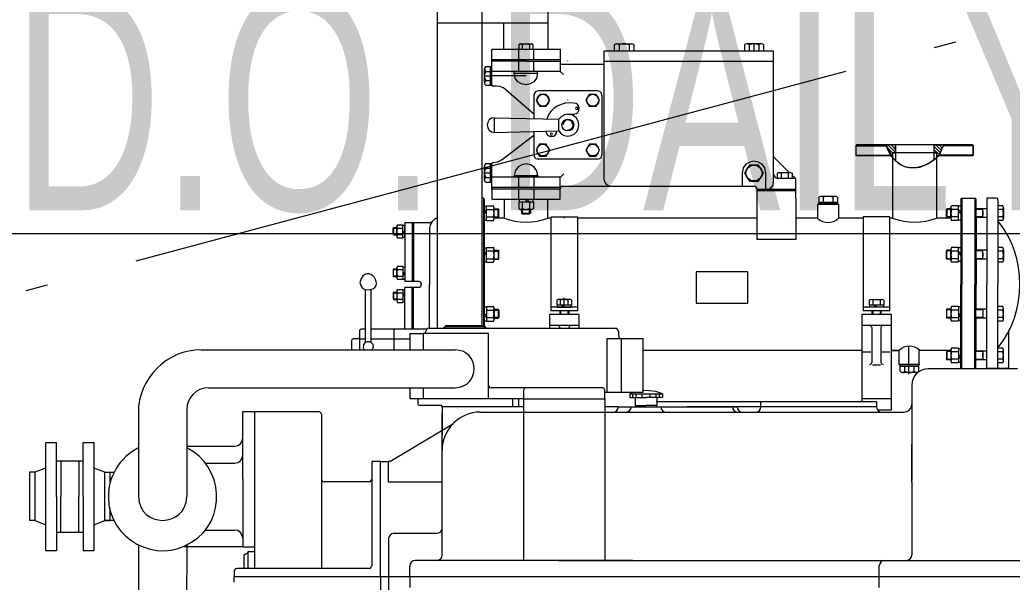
# Model space of a CAD drawing. Extents: x -550205 to -490805, y -239464 to -155364.
# Drawn here: x -529595 to -528244, y -177218 to -176451 of the extents above; entities that cross this region are included whole.
import ezdxf

# ---------------------------------------------------------------- set-up
doc = ezdxf.new("R2010")
doc.units = 0
doc.header["$LTSCALE"] = 500
doc.header["$MEASUREMENT"] = 0
doc.linetypes.add('点划线 ____ _ ____ _ ____ _ ____ _ ____ _ ____', pattern=[2.56, 2, -0.25, 0.06, -0.25])
doc.layers.get('0').update_dxf_attribs({"linetype": 'CONTINUOUS', "lineweight": 20})
doc.layers.add('_____1', color=160, linetype='CONTINUOUS')
doc.layers.add('点划线', color=5, linetype='点划线 ____ _ ____ _ ____ _ ____ _ ____ _ ____', lineweight=20)
doc.styles.add('中英混排2', font='romany.shx', dxfattribs={"width": 0.7, "height": 300, "bigfont": 'hztxt.shx'})

# ---------------------------------------------------------------- blocks, each defined once
blk = doc.blocks.new('dfghgf')
at = {"layer": '_____1', "color": 7, "lineweight": 0}
for p, q in [((226.9, 680.4), (226.9, 1156.8)), ((287.1, 1156.8), (287.1, 684)), ((377.1, 1156.8), (377.1, 1060.3)), ((226.9, 1096.7), (377.1, 1096.7)), ((317, 1060.3), (317, 1096.7)), ((339.6, 1068), (354.5, 1068)), ((470.4, 1068), (490.6, 1068)), ((470.4, 1068), (490.6, 1068)), ((667.4, 1068), (647.7, 1068)), ((667.4, 1068), (647.7, 1068)), ((657.3, 1068), (657.3, 1057.9)), ((394.1, 1060.3), (300.8, 1060.3)), ((300.8, 1044.2), (300.8, 1060.3)), ((336.8, 1060.3), (336.8, 1046.2)), ((337.2, 1066.8), (337.2, 1060.3)), ((342, 1066.8), (342, 1060.3)), ((352.1, 1066.8), (352.1, 1060.3)), ((357.3, 1060.3), (357.3, 1046.2)), ((394.1, 1030.4), (394.1, 1060.3)), ((453.8, 882.3), (453.8, 1058.3)), ((453.8, 1058.3), (684, 1058.3)), ((467.2, 1066.4), (467.2, 1057.9)), ((467.2, 1066.4), (467.2, 1057.9)), ((474, 1066.4), (474, 1057.9)), ((474, 1066.4), (474, 1057.9)), ((487.4, 1066.4), (487.4, 1057.9)), ((487.4, 1066.4), (487.4, 1057.9)), ((493.8, 1066.4), (493.8, 1057.9)), ((493.8, 1066.4), (493.8, 1057.9)), ((644.4, 1066.4), (644.4, 1057.9)), ((644.4, 1066.4), (644.4, 1057.9)), ((650.9, 1066.4), (650.9, 1057.9)), ((650.9, 1066.4), (650.9, 1057.9)), ((664.2, 1066.4), (664.2, 1057.9)), ((664.2, 1066.4), (664.2, 1057.9)), ((670.7, 1066.4), (670.7, 1057.9)), ((670.7, 1066.4), (670.7, 1057.9)), ((684, 878.2), (684, 1058.3)), ((394.1, 1046.2), (300.8, 1046.2)), ((347.2, 1044.2), (300.8, 1044.2)), ((300.8, 1012.3), (300.8, 1044.2)), ((336.8, 1044.2), (336.8, 1030.4)), ((347.2, 1044.2), (394.1, 1044.2)), ((357.3, 1044.2), (357.3, 1030.4)), ((404.2, 1044.2), (404.2, 1044.6)), ((453.8, 1044.2), (684, 1044.2)), ((290.7, 1014.7), (290.7, 1033.7)), ((292.3, 1036.9), (300.8, 1036.9)), ((292.3, 1030.4), (298.8, 1030.4)), ((298.8, 1011.5), (298.8, 1036.9)), ((394.1, 1030.4), (300.8, 1030.4)), ((331.1, 1028), (331.1, 1030.4)), ((363, 1028), (363, 1030.4)), ((394.1, 1040.1), (453.8, 1040.1)), ((394.1, 1030), (398.1, 1026)), ((290.7, 1024.4), (300.8, 1024.4)), ((292.3, 1017.9), (298.8, 1017.9)), ((347.2, 1024.4), (300.8, 1024.4)), ((292.3, 1011.5), (300.8, 1011.5)), ((320.2, 1005.4), (357.7, 972.7)), ((444.6, 1003.8), (363.8, 1003.8)), ((357.7, 997.7), (357.7, 965.8)), ((404.2, 991.3), (404.2, 991.7)), ((450.6, 997.7), (450.6, 916.6)), ((304.4, 967), (391.7, 965.4)), ((304.4, 947.3), (304.4, 967)), ((404.2, 972.3), (412.3, 972.3)), ((357.7, 957.4), (357.7, 957.8)), ((357.7, 948.5), (357.7, 916.6)), ((314.5, 910.5), (357.7, 943.6)), ((797.1, 930.3), (796.2, 929.1)), ((796.2, 929.1), (796.2, 916.2)), ((796.2, 929.1), (837.8, 929.1)), ((955.3, 930.3), (797.1, 930.3)), ((846.3, 919.4), (839, 926.7)), ((850.4, 919.8), (839.9, 930.3)), ((850.4, 924.2), (844.3, 930.3)), ((846.3, 919.4), (846.3, 830.2)), ((906.1, 919.4), (846.3, 919.4)), ((850.8, 928.3), (848.7, 930.3)), ((850.4, 930.3), (850.4, 908.5)), ((902.4, 930.3), (902.4, 909.7)), ((902.4, 930.3), (915.8, 930.3)), ((910.9, 919.8), (902.4, 928.7)), ((909.7, 917), (902.4, 924.2)), ((902.8, 919.4), (902.4, 919.8)), ((912.5, 923), (905.3, 930.3)), ((906.1, 919.4), (906.1, 830.2)), ((913.7, 925.9), (909.7, 930.3)), ((915.4, 929.1), (914.1, 930.3)), ((956.1, 929.1), (915.4, 929.1)), ((915.8, 930.3), (938.8, 930.3)), ((955.3, 930.3), (956.1, 929.1)), ((444.6, 910.9), (363.8, 910.9)), ((705.4, 892.7), (684, 914.1)), ((796.2, 916.2), (843.9, 916.2)), ((796.2, 916.2), (797.1, 915.4)), ((846.3, 915.4), (797.1, 915.4)), ((845.9, 915.4), (843.1, 918.2)), ((906.9, 915.4), (906.1, 915.8)), ((955.3, 915.4), (906.1, 915.4)), ((956.1, 916.2), (909.3, 916.2)), ((956.1, 916.2), (955.3, 915.4)), ((290.7, 882.7), (290.7, 901.6)), ((290.7, 892.3), (300.8, 892.3)), ((292.3, 904.9), (300.8, 904.9)), ((292.3, 898.4), (298.8, 898.4)), ((298.8, 879.4), (298.8, 904.9)), ((299.2, 891.9), (300.8, 891.9)), ((300.8, 870.1), (300.8, 904.1)), ((641.6, 891.9), (641.6, 874.2)), ((707, 892.7), (704.2, 891.5)), ((292.3, 885.9), (298.8, 885.9)), ((292.3, 879.4), (300.8, 879.4)), ((394.1, 886.3), (300.8, 886.3)), ((363.4, 888.3), (331.1, 888.3)), ((331.1, 886.3), (331.1, 888.3)), ((336.8, 886.3), (336.8, 872.2)), ((357.7, 886.3), (357.7, 872.2)), ((363.4, 888.3), (363.4, 886.3)), ((394.1, 886.3), (398.5, 890.7)), ((689.2, 891.5), (689.2, 885.5)), ((689.2, 885.1), (712.3, 885.1)), ((694.5, 891.5), (694.5, 885.5)), ((704.2, 891.5), (704.2, 885.5)), ((709.4, 891.5), (709.4, 885.5)), ((713.9, 884.7), (709.4, 889.1)), ((714.3, 856.8), (714.3, 883.1)), ((394.1, 872.2), (300.8, 872.2)), ((393.7, 870.1), (300.8, 870.1)), ((300.8, 870.1), (300.8, 856.4)), ((336.8, 870.1), (336.8, 856.4)), ((357.7, 870.1), (357.7, 856.4)), ((394.1, 870.1), (394.1, 871.4)), ((396.9, 874.2), (658.2, 874.2)), ((661.4, 871.4), (661.4, 801.1)), ((661.4, 870.1), (714.3, 870.1)), ((661.4, 868.1), (714.3, 868.1)), ((289.1, 857.6), (289.1, 684)), ((290.3, 856.4), (290.3, 683.6)), ((317.4, 856.4), (317.4, 830.2)), ((337.2, 852.8), (357.3, 852.8)), ((337.2, 852.8), (337.2, 843.5)), ((338, 856), (338, 852.8)), ((342, 852.8), (342, 843.5)), ((346, 856), (349.3, 852.8)), ((348.9, 856), (352.1, 852.8)), ((352.1, 852.8), (352.1, 843.5)), ((356.5, 856), (356.5, 852.8)), ((357.3, 852.8), (357.3, 843.5)), ((714.3, 856.8), (714.3, 801.1)), ((745.8, 858.8), (745.8, 850.4)), ((745.8, 852.4), (771.2, 852.4)), ((749, 860.4), (768, 860.4)), ((751.8, 858.8), (751.8, 852.4)), ((764.8, 858.8), (764.8, 852.4)), ((771.2, 858.8), (771.2, 850.4)), ((939.2, 856.8), (939.2, 740.1)), ((940.4, 856.8), (940.4, 740.1)), ((959.4, 856.8), (958.2, 857.6)), ((958.2, 856.8), (958.2, 740.1)), ((959.4, 856.8), (959.4, 740.1)), ((974.7, 857.6), (974.7, 740.1)), ((989.7, 855.6), (989.7, 740.1)), ((290.3, 846.7), (293.5, 846.7)), ((290.3, 839), (293.5, 842.3)), ((290.3, 836.2), (293.5, 839.5)), ((293.5, 827.3), (293.5, 847.1)), ((293.5, 847.1), (302.8, 847.1)), ((293.5, 842.3), (302.8, 842.3)), ((304, 829.8), (304, 844.7)), ((304, 843.1), (309.3, 843.1)), ((304, 842.3), (310.1, 842.3)), ((309.3, 843.1), (310.1, 842.3)), ((310.1, 832.2), (310.1, 842.3)), ((310.1, 832.2), (310.1, 842.3)), ((339.6, 842.3), (354.5, 842.3)), ((341.2, 842.3), (341.2, 837)), ((342, 842.3), (342, 836.2)), ((353.3, 842.3), (353.3, 837)), ((356.5, 842.7), (357.3, 843.5)), ((744.2, 849.1), (744.2, 830.2)), ((772.4, 849.1), (772.4, 830.2)), ((920.2, 843.1), (919.4, 842.3)), ((919.4, 832.2), (919.4, 842.3)), ((925.5, 842.3), (919.4, 842.3)), ((925.5, 843.1), (920.2, 843.1)), ((925.5, 844.7), (926.3, 842.3)), ((936, 847.1), (926.3, 847.1)), ((936, 842.3), (926.3, 842.3)), ((936, 827.3), (936, 847.1)), ((939.2, 846.7), (936, 846.7)), ((939.2, 839), (936, 842.3)), ((939.2, 836.2), (936, 839.5)), ((974.7, 843.1), (959.4, 843.1)), ((969.1, 842.3), (959.4, 842.3)), ((969.1, 831.4), (969.1, 843.1)), ((969.1, 839.5), (969.1, 834.6)), ((996.1, 847.1), (989.7, 847.1)), ((996.1, 842.3), (989.7, 842.3)), ((997.3, 844.7), (997.3, 829.8)), ((215.6, 824.1), (182.1, 824.1)), ((182.1, 824.1), (182.1, 744.2)), ((192.2, 824.1), (192.2, 744.2)), ((194.2, 824.1), (194.2, 744.2)), ((290.3, 827.7), (293.5, 827.7)), ((293.5, 832.2), (302.8, 832.2)), ((293.5, 827.3), (302.8, 827.3)), ((304, 832.2), (310.1, 832.2)), ((304, 831.4), (309.3, 831.4)), ((304, 830.2), (304, 830.6)), ((317.4, 830.2), (304, 830.2)), ((315.8, 830.2), (315.3, 830.2)), ((342, 836.2), (352.1, 836.2)), ((353.3, 837), (352.1, 836.2)), ((381.2, 830.2), (377.1, 830.2)), ((399.3, 832.2), (399.3, 830.2)), ((417.1, 832.2), (417.1, 704.2)), ((661.4, 830.2), (417.1, 830.2)), ((699.3, 830.2), (699.3, 830.6)), ((744.2, 830.2), (714.3, 830.2)), ((805.5, 830.2), (772.4, 830.2)), ((806.3, 832.2), (806.3, 704.2)), ((846.3, 830.2), (842.3, 830.2)), ((925.5, 830.2), (906.1, 830.2)), ((925.5, 832.2), (919.4, 832.2)), ((925.5, 831.4), (920.2, 831.4)), ((936, 832.2), (926.3, 832.2)), ((936, 827.3), (926.3, 827.3)), ((939.2, 827.7), (936, 827.7)), ((969.1, 832.2), (959.4, 832.2)), ((974.7, 831.4), (959.4, 831.4)), ((959.8, 831.4), (959.8, 786.6)), ((996.1, 832.2), (989.7, 832.2)), ((996.1, 827.3), (989.7, 827.3)), ((166.4, 816.8), (171.2, 816.8)), ((167.2, 807.6), (167.2, 817.6)), ((171.2, 805.9), (171.2, 819.3)), ((172.4, 821.3), (179.7, 821.3)), ((172.4, 816.8), (179.7, 816.8)), ((179.7, 820.9), (182.1, 820.9)), ((179.7, 813.2), (182.1, 810.8)), ((179.7, 812), (182.1, 809.2)), ((182.1, 804.3), (182.1, 820.9)), ((166.4, 808.4), (171.2, 808.4)), ((167.2, 807.6), (171.2, 807.6)), ((172.4, 808), (179.7, 808)), ((179.7, 804.3), (182.1, 804.3)), ((714.3, 801.1), (661.4, 801.1)), ((290.3, 789.8), (293.5, 789.8)), ((290.3, 782.1), (293.5, 785.3)), ((293.5, 790.6), (302.8, 790.6)), ((293.5, 770.4), (293.5, 790.6)), ((304, 787.8), (302.8, 790.6)), ((303.6, 789.8), (302.8, 790.6)), ((303.2, 785.3), (310.1, 785.3)), ((304, 786.6), (309.3, 786.6)), ((309.3, 786.6), (310.1, 785.3)), ((310.1, 775.2), (310.1, 785.3)), ((310.1, 775.2), (310.1, 785.3)), ((920.2, 786.6), (919.4, 785.3)), ((925.5, 785.7), (919.4, 785.7)), ((919.4, 775.2), (919.4, 785.3)), ((925.5, 786.6), (920.2, 786.6)), ((925.5, 772.8), (925.5, 787.8)), ((936, 790.6), (926.3, 790.6)), ((936, 770.4), (936, 790.6)), ((939.2, 789.8), (936, 789.8)), ((939.2, 782.1), (936, 785.3)), ((974.7, 786.6), (959.4, 786.6)), ((969.1, 785.7), (959.4, 785.7)), ((969.1, 774.4), (969.1, 786.6)), ((996.1, 790.6), (989.7, 790.6)), ((996.1, 785.3), (989.7, 785.3)), ((997.3, 787.8), (997.3, 772.8)), ((290.3, 779.3), (293.5, 782.5)), ((290.3, 770.8), (293.5, 770.8)), ((293.5, 775.2), (302.8, 775.2)), ((293.5, 770.4), (302.8, 770.4)), ((304, 775.2), (310.1, 775.2)), ((304, 774.4), (309.3, 774.4)), ((925.5, 775.2), (919.4, 775.2)), ((925.5, 774.4), (920.2, 774.4)), ((936, 775.2), (926.3, 775.2)), ((936, 770.4), (926.3, 770.4)), ((939.2, 779.3), (936, 782.5)), ((939.2, 771.2), (936, 771.2)), ((969.1, 775.2), (959.4, 775.2)), ((974.7, 774.4), (959.4, 774.4)), ((959.8, 774.4), (959.8, 740.1)), ((959.8, 774.4), (959.8, 740.1)), ((969.1, 782.5), (969.1, 777.7)), ((996.1, 775.2), (989.7, 775.2)), ((996.1, 770.4), (989.7, 770.4)), ((166.4, 760.3), (171.2, 760.3)), ((166.8, 751), (166.8, 761.1)), ((171.2, 749.4), (171.2, 762.7)), ((172.4, 760.3), (179.7, 760.3)), ((179.7, 764.3), (182.1, 764.3)), ((179.7, 756.7), (182.1, 753.8)), ((579, 757.1), (579, 714.7)), ((166.4, 751.8), (171.2, 751.8)), ((166.8, 751), (171.2, 751)), ((172.4, 751.4), (179.7, 751.4)), ((179.7, 755.1), (182.1, 752.6)), ((179.7, 747.4), (182.1, 747.4)), ((201.9, 744.2), (182.1, 744.2)), ((136.1, 732.8), (136.1, 661.4)), ((166.8, 729.6), (171.2, 729.6)), ((166.8, 729.6), (166.8, 719.5)), ((171.2, 731.2), (171.2, 717.9)), ((179.7, 732.8), (182.1, 732.8)), ((182.1, 679.2), (182.1, 736.1)), ((201.9, 736.1), (182.1, 736.1)), ((192.2, 679.2), (192.2, 736.1)), ((194.2, 679.2), (194.2, 736.1)), ((204.3, 741.7), (204.3, 740.1)), ((204.3, 738.9), (204.3, 740.1)), ((216, 680.4), (216, 740.1)), ((939.2, 625), (939.2, 740.1)), ((940.4, 625), (940.4, 740.1)), ((958.2, 625), (958.2, 740.1)), ((959.4, 625), (959.4, 740.1)), ((959.8, 706.2), (959.8, 740.1)), ((959.8, 706.2), (959.8, 740.1)), ((974.7, 625.9), (974.7, 740.1)), ((989.7, 625.9), (989.7, 740.1)), ((166.4, 728.8), (171.2, 728.8)), ((166.4, 720.3), (171.2, 720.3)), ((172.4, 728.8), (179.7, 728.8)), ((172.4, 719.9), (179.7, 719.9)), ((179.7, 725.2), (182.1, 727.6)), ((179.7, 724), (182.1, 726.4)), ((179.7, 716.3), (182.1, 716.3)), ((389.2, 718.7), (389.2, 712.3)), ((391.7, 719.9), (406.6, 719.9)), ((399.3, 708.6), (399.3, 721.9)), ((404.2, 718.7), (404.2, 712.3)), ((814.4, 718.7), (814.4, 712.3)), ((816.8, 719.5), (831.8, 719.5)), ((819.3, 718.7), (819.3, 712.3)), ((829.4, 718.7), (829.4, 712.3)), ((834.2, 718.7), (834.2, 712.3)), ((290.3, 709.4), (293.5, 709.4)), ((293.5, 709.8), (293.5, 690.1)), ((293.5, 709.8), (302.8, 709.8)), ((293.5, 705), (302.8, 705)), ((304, 707.4), (304, 692.5)), ((304, 706.2), (309.3, 706.2)), ((304, 705), (310.1, 705)), ((310.1, 705), (310.1, 694.9)), ((310.1, 705), (310.1, 694.9)), ((417.1, 709), (381.2, 709)), ((417.1, 704.2), (381.2, 704.2)), ((389.2, 712.3), (409.4, 712.3)), ((389.6, 712.3), (389.6, 709)), ((393.3, 704.2), (393.3, 698.9)), ((394.1, 704.2), (394.1, 698.9)), ((398.1, 709), (394.9, 712.3)), ((400.5, 709), (397.3, 712.3)), ((404.2, 704.2), (404.2, 698.9)), ((405.4, 704.2), (405.4, 698.9)), ((579, 714.7), (649.3, 714.7)), ((842.3, 709), (806.3, 709)), ((842.3, 704.2), (806.3, 704.2)), ((814.4, 712.3), (834.2, 712.3)), ((814.8, 712.3), (814.8, 709)), ((818.1, 704.2), (818.1, 698.9)), ((819.3, 704.2), (819.3, 698.9)), ((823.3, 709), (820.1, 712.3)), ((825.3, 709), (822.1, 712.3)), ((829.4, 704.2), (829.4, 698.9)), ((830.2, 704.2), (830.2, 698.9)), ((919.4, 705.4), (919.4, 694.9)), ((925.5, 705.4), (919.4, 705.4)), ((925.5, 706.2), (920.2, 706.2)), ((936, 710.2), (926.3, 710.2)), ((936, 705), (926.3, 705)), ((936, 710.2), (936, 690.1)), ((939.2, 709.4), (936, 709.4)), ((974.7, 706.2), (959.4, 706.2)), ((969.1, 705.4), (959.4, 705.4)), ((969.1, 706.2), (969.1, 694.1)), ((996.1, 710.2), (989.7, 710.2)), ((996.1, 705), (989.7, 705)), ((997.3, 692.5), (997.3, 707.4)), ((290.3, 701), (293.5, 697.7)), ((290.3, 698.1), (293.5, 694.9)), ((290.3, 690.5), (293.5, 690.5)), ((293.5, 690.1), (302.8, 690.1)), ((304, 694.1), (309.3, 694.1)), ((379.1, 698.9), (379.1, 680.4)), ((419.1, 698.9), (379.1, 698.9)), ((419.1, 698.9), (419.1, 680.4)), ((844.3, 698.9), (804.3, 698.9)), ((804.3, 698.9), (804.3, 580.6)), ((844.3, 698.9), (844.3, 568.9)), ((919, 694.9), (920.2, 694.1)), ((925.5, 694.9), (919.4, 694.9)), ((925.5, 694.1), (920.2, 694.1)), ((925.5, 692.5), (926.3, 690.1)), ((936, 690.1), (926.3, 690.1)), ((939.2, 701), (936, 697.7)), ((939.2, 698.1), (936, 694.9)), ((939.2, 690.9), (936, 690.9)), ((969.1, 694.9), (959.4, 694.9)), ((974.7, 694.1), (959.4, 694.1)), ((959.8, 649.3), (959.8, 694.1)), ((996.1, 694.9), (989.7, 694.9)), ((996.1, 690.1), (989.7, 690.1)), ((120.7, 676.7), (120.7, 665.8)), ((128.8, 679.2), (122.7, 679.2)), ((211.6, 679.2), (136.1, 679.2)), ((167.2, 679.2), (167.2, 650.9)), ((211.2, 676.7), (211.2, 677.1)), ((214.8, 680.4), (468.8, 680.4)), ((234.6, 680.4), (237.8, 683.6)), ((239, 682.8), (237.4, 682)), ((239, 684), (237.8, 683.6)), ((239, 684), (289.1, 684)), ((290.7, 683.6), (289.1, 684)), ((293.5, 680.4), (290.7, 683.6)), ((419.1, 684), (379.1, 684)), ((393.3, 681.2), (393.3, 680.4)), ((405.4, 681.2), (405.4, 680.4)), ((473.2, 675.9), (473.2, 670.3)), ((844.3, 684), (804.3, 684)), ((818.1, 681.2), (818.1, 633.9)), ((830.2, 681.2), (830.2, 633.9)), ((1004.6, 627.9), (1004.6, 677.1)), ((109.4, 663.4), (109.4, 650.9)), ((120.7, 665.8), (128.8, 665.8)), ((120.7, 665.8), (120.7, 650.9)), ((136.1, 665.8), (189, 665.8)), ((189, 673.1), (207.1, 673.1)), ((189, 673.1), (189, 650.9)), ((207.1, 673.1), (207.1, 650.9)), ((-94.9, 650.9), (250.7, 650.9)), ((803.5, 650.1), (506.3, 650.1)), ((844.3, 650.1), (855.2, 650.1)), ((855.2, 650.1), (844.3, 650.1)), ((868.5, 617.8), (868.5, 656.1)), ((882.3, 631.1), (882.3, 650.1)), ((925.5, 650.1), (883.1, 650.1)), ((925.5, 650.1), (907.3, 650.1)), ((919.4, 648.5), (919.4, 638)), ((925.5, 648.5), (919.4, 648.5)), ((925.5, 649.3), (920.2, 649.3)), ((925.5, 650.9), (925.5, 635.5)), ((936, 653.3), (926.3, 653.3)), ((936, 653.3), (936, 633.1)), ((939.2, 652.5), (936, 652.5)), ((974.7, 649.3), (959.4, 649.3)), ((969.1, 648.5), (959.4, 648.5)), ((969.1, 649.3), (969.1, 637.2)), ((996.1, 653.3), (989.7, 653.3)), ((997.3, 635.5), (997.3, 650.9)), ((805.9, 648.1), (816.8, 648.1)), ((832.2, 648.1), (842.3, 648.1)), ((925.5, 638), (919.4, 638)), ((919.4, 638), (920.2, 637.2)), ((925.5, 637.2), (920.2, 637.2)), ((936, 648.1), (926.3, 648.1)), ((936, 638.4), (926.3, 638.4)), ((939.2, 644.4), (936, 641.2)), ((939.2, 641.6), (936, 638.4)), ((969.1, 638), (959.4, 638)), ((974.7, 637.2), (959.4, 637.2)), ((969.1, 641.2), (969.1, 646)), ((996.1, 648.1), (989.7, 648.1)), ((996.1, 638.4), (989.7, 638.4)), ((818.9, 630.7), (829.8, 630.7)), ((856.4, 621.8), (856.4, 630.3)), ((881.8, 628.3), (856.4, 628.3)), ((862.9, 621.8), (862.9, 628.3)), ((875.8, 621.8), (875.8, 628.3)), ((882.3, 631.1), (881.4, 630.3)), ((881.8, 621.8), (881.8, 630.3)), ((1016.3, 625), (894.8, 625)), ((936, 633.1), (926.3, 633.1)), ((939.2, 633.9), (936, 633.9)), ((974.7, 625.9), (1002.6, 625.9)), ((977.1, 625), (977.1, 625.9)), ((996.1, 633.1), (989.7, 633.1)), ((1002.6, 625), (1002.6, 625.9)), ((878.6, 620.2), (859.6, 620.2)), ((189, 599.2), (189, 584.3)), ((207.1, 599.2), (207.1, 584.3)), ((451.8, 599.2), (299.6, 599.2)), ((344, 584.3), (344, 596.4)), ((454.7, 584.3), (454.7, 596.4)), ((872.6, 602.8), (872.6, 472.8)), ((207.1, 584.3), (189, 584.3)), ((199.9, 584.3), (199.9, 577)), ((344, 584.3), (207.1, 584.3)), ((329.1, 573.4), (329.1, 584.3)), ((337.2, 573.4), (337.2, 584.3)), ((492.2, 592.7), (488.6, 591.1)), ((488.6, 591.1), (533, 591.1)), ((492.6, 585.9), (492.6, 591.1)), ((497, 585.9), (497, 591.1)), ((505.5, 585.9), (505.5, 591.1)), ((516, 585.9), (516, 591.1)), ((524.5, 585.9), (524.5, 591.1)), ((528.9, 585.9), (528.9, 591.1)), ((844.3, 584.3), (804.3, 584.3)), ((-114.7, 569.7), (-114.7, 451)), ((201.9, 575.4), (231.4, 575.4)), ((233, 573.4), (233, 573.8)), ((344, 573.4), (233, 573.4)), ((233, 573.4), (233, 534.6)), ((473.2, 573.4), (454.7, 573.4)), ((473.2, 573.4), (628.3, 573.4)), ((490.6, 573.4), (490.6, 573.8)), ((496.6, 573.4), (496.6, 575)), ((524.9, 573.4), (524.9, 575)), ((531, 573.4), (531, 573.8)), ((824.5, 573.4), (566.1, 573.4)), ((667, 573.4), (667, 580.6)), ((667, 573.4), (667, 573.8)), ((745, 580.6), (778.5, 580.6)), ((844.3, 568.9), (825.7, 568.9)), ((-180.5, 565.3), (-180.5, 451)), ((-22.2, 566.9), (65, 566.9)), ((-22.2, 352.9), (-22.2, 566.9)), ((68.6, 563.3), (68.6, 352.9)), ((233, 371.5), (233, 563.7)), ((284.7, 566.1), (861.3, 566.1)), ((161.9, 498.7), (248.3, 550.7)), ((-291.9, 451), (-291.9, 524.9)), ((-255.6, 451), (-255.6, 524.9)), ((872.6, 470.4), (872.6, 522.1)), ((-291.9, 499.9), (-255.6, 499.9)), ((-285.9, 499.9), (-285.9, 451)), ((-261.6, 499.9), (-261.6, 451)), ((157.9, 498.7), (161.9, 499.9)), ((149, 498.7), (137.3, 498.7)), ((137.3, 496.6), (137.3, 356.5)), ((149, 498.7), (157.9, 498.7)), ((149, 342), (149, 498.7)), ((-226.1, 484.1), (-218.8, 484.1)), ((-226.1, 484.1), (-213.6, 484.1)), ((-218.8, 470.4), (-218.8, 484.1)), ((133.7, 471.2), (72.3, 471.2)), ((872.6, 470.4), (872.6, 371.5)), ((-291.9, 451), (-291.9, 377.1)), ((-285.9, 402.2), (-285.9, 451)), ((-261.6, 402.2), (-261.6, 451)), ((-255.6, 451), (-255.6, 377.1)), ((-218.8, 418.3), (-218.8, 435.7)), ((-321.4, 418.3), (-328.7, 418.3)), ((-321.4, 418.3), (-328.7, 418.3)), ((-89.6, 405.4), (-49.3, 405.4)), ((-255.6, 402.2), (-291.9, 402.2)), ((159.9, 393.7), (159.9, 290.3)), ((167.6, 400.9), (225.7, 400.9)), ((-180.5, 384.8), (-180.1, 175.6)), ((-38.4, 382.4), (-120.3, 382.4)), ((-114.7, 384.8), (-115.9, 175.6)), ((-36.7, 371.5), (-31.1, 374.7)), ((-36.7, 352.9), (-36.7, 371.5)), ((133.7, 352.9), (-46.4, 352.9)), ((189, 342), (189, 356.5)), ((492.2, 363.8), (196.2, 363.8)), ((390.9, 363.8), (730, 363.8)), ((676.7, 363.8), (692.9, 363.8)), ((730, 363.8), (1075.7, 363.8)), ((828.1, 327.1), (828.1, 356.5)), ((-50.1, 349.3), (-50.1, 342)), ((-50.1, 342), (532.2, 342)), ((-50.1, 334.3), (-50.1, 342)), ((189, 342), (189, 327.1)), ((431.2, 342), (1105.1, 342))]:
    blk.add_line(p, q, dxfattribs=at)
for points in [[(352.1, 1066.8), (346.8, 1068), (342, 1066.8), (339.6, 1068), (337.2, 1066.8)], [(356.9, 1060.3), (356.9, 1066.8), (354.5, 1068), (352.1, 1066.8)], [(493.8, 1066.4), (492.6, 1067.6), (490.6, 1068), (488.6, 1067.6), (487.4, 1066.4), (482.9, 1068), (478.1, 1068), (474, 1066.4), (472.4, 1067.6), (470.4, 1068), (468.8, 1067.6), (467.2, 1066.4)], [(474, 1066.4), (472.4, 1067.6), (470.4, 1068), (468.8, 1067.6), (467.2, 1066.4)], [(487.4, 1066.4), (482.9, 1068), (478.1, 1068), (474, 1066.4)], [(493.8, 1066.4), (492.6, 1067.6), (490.6, 1068), (488.6, 1067.6), (487.4, 1066.4)], [(650.9, 1066.4), (649.3, 1067.6), (647.7, 1068), (645.6, 1067.6), (644.4, 1066.4)], [(670.7, 1066.4), (669.5, 1067.6), (667.4, 1068), (665.4, 1067.6), (664.2, 1066.4), (659.8, 1068), (655.3, 1068), (650.9, 1066.4), (649.3, 1067.6), (647.7, 1068), (645.6, 1067.6), (644.4, 1066.4)], [(664.2, 1066.4), (659.8, 1068), (655.3, 1068), (650.9, 1066.4)], [(670.7, 1066.4), (669.5, 1067.6), (667.4, 1068), (665.4, 1067.6), (664.2, 1066.4)], [(292.3, 1036.9), (290.7, 1034.9), (290.7, 1032.5), (292.3, 1030.4), (290.7, 1026.4), (290.7, 1022), (292.3, 1017.9), (290.7, 1015.9), (290.7, 1013.5), (292.3, 1011.5)], [(300.8, 1012.3), (301.2, 1010.7), (302.8, 1010.2)], [(320.2, 1005.4), (316.2, 1007.8), (311.7, 1009.8), (306.9, 1010.2), (302.8, 1010.2)], [(363.8, 1003.8), (360.6, 1003), (358.6, 1000.6), (357.7, 997.7)], [(450.6, 997.7), (449.8, 1000.6), (447.8, 1003), (444.6, 1003.8)], [(304.4, 967), (300.4, 966.6), (297.2, 964.2), (295.2, 961), (294.4, 957.4), (295.2, 953.3), (297.2, 950.1), (300.4, 948.1), (304.4, 947.3)], [(304.4, 947.3), (391.7, 949.3), (391.7, 965.4)], [(844.7, 915.4), (846.3, 915.4), (846.3, 919.4), (850.4, 919.4), (850.4, 930.3), (813.6, 930.3)], [(837.4, 930.3), (844.7, 915.4), (846.3, 912.9), (850.4, 908.5)], [(902.4, 930.3), (902.4, 919.4), (906.1, 919.4), (906.1, 915.4), (908.9, 915.4)], [(915.8, 930.3), (914.6, 927.9), (912.9, 924.2), (908.9, 915.4)], [(956.1, 929.1), (956.1, 916.2), (956.1, 929.1), (956.1, 916.2)], [(302.8, 906.1), (301.2, 905.7), (300.8, 904.1)], [(302.8, 906.1), (308.9, 907.3), (314.5, 910.5)], [(357.7, 916.6), (358.6, 913.7), (360.6, 911.7), (363.8, 910.9)], [(444.6, 910.9), (447.8, 911.7), (449.8, 913.7), (450.6, 916.6)], [(876.2, 898.8), (868.9, 899.2), (862.1, 900.8), (855.6, 904.1), (850.4, 908.5)], [(902.4, 909.7), (895.6, 904.9), (888.7, 901.6), (882.7, 899.6), (876.2, 898.8)], [(902.4, 909.7), (906.1, 912.9), (908.9, 915.4)], [(292.3, 904.9), (290.7, 902.8), (290.7, 900.4), (292.3, 898.4)], [(292.3, 898.4), (290.7, 894.4), (290.7, 889.9), (292.3, 885.9)], [(694.5, 891.5), (691.7, 892.7), (689.2, 891.5)], [(691.7, 892.7), (707, 892.7), (709.4, 891.5)], [(704.2, 891.5), (699.3, 892.7), (694.5, 891.5)], [(292.3, 885.9), (290.7, 883.9), (290.7, 881.4), (292.3, 879.4)], [(300.8, 856.4), (393.7, 856.4), (393.7, 886.3)], [(453.8, 882.3), (454.7, 879), (456.3, 876.6), (459.1, 875), (461.9, 874.2)], [(675.9, 870.1), (679.2, 870.9), (681.6, 872.6), (683.6, 875.4), (684, 878.2)], [(684, 890.3), (684.8, 887.9), (686.4, 885.9), (689.2, 885.1)], [(714.3, 883.1), (713.5, 884.7), (712.3, 885.1)], [(396.9, 874.2), (394.9, 873.4), (394.1, 871.4)], [(661.4, 871.4), (660.2, 873.4), (658.2, 874.2)], [(290.3, 856.8), (289.1, 857.6), (287.1, 857.6)], [(751.8, 858.8), (749.8, 860), (747.8, 860), (745.8, 858.8)], [(764.8, 858.8), (760.7, 860), (756.3, 860), (751.8, 858.8)], [(771.2, 858.8), (769.2, 860), (766.8, 860), (764.8, 858.8)], [(939.2, 856.8), (940.4, 857.6), (958.2, 857.6)], [(989.7, 855.6), (989.3, 857.2), (987.6, 857.6), (974.7, 857.6)], [(302.8, 842.3), (304, 844.7), (302.8, 847.1)], [(302.8, 832.2), (304, 837.4), (302.8, 842.3)], [(310.1, 832.2), (309.3, 831.4), (309.3, 843.1)], [(337.2, 843.5), (339.6, 842.3), (342, 843.5)], [(342, 843.5), (347.2, 842.3), (352.1, 843.5)], [(342, 836.2), (352.1, 836.2), (352.1, 843.1)], [(352.1, 843.5), (354.5, 842.3), (357.3, 843.5)], [(772.4, 849.1), (744.2, 849.1), (745.4, 850.4)], [(772.4, 849.1), (771.2, 850.4), (745.4, 850.4)], [(920.2, 843.1), (920.2, 831.4), (919.4, 832.2)], [(925.5, 829.8), (925.5, 844.7), (926.3, 847.1)], [(926.3, 842.3), (925.5, 837.4), (926.3, 832.2)], [(996.1, 827.3), (997.3, 829.8), (996.1, 832.2), (997.3, 837.4), (996.1, 842.3), (997.3, 844.7), (996.1, 847.1)], [(215.6, 824.1), (218, 824.9), (219.7, 826.1)], [(226.9, 831.4), (222.5, 829), (219.3, 825.7), (216.8, 821.3), (216, 816), (216, 740.1)], [(302.8, 827.3), (304, 829.8), (302.8, 832.2)], [(342, 836.2), (341.2, 837), (353.3, 837)], [(381.2, 704.2), (381.2, 832.2), (417.1, 832.2)], [(842.3, 704.2), (842.3, 832.2), (806.3, 832.2)], [(926.3, 832.2), (925.5, 829.8), (926.3, 827.3)], [(166.4, 816.8), (167.2, 817.6), (171.2, 817.6)], [(167.2, 807.6), (166.4, 808.4), (166.4, 816.8)], [(172.4, 821.3), (171.2, 820.1), (171.2, 818.5), (172.4, 816.8)], [(172.4, 816.8), (171.2, 814), (171.2, 810.8), (172.4, 808)], [(172.4, 803.5), (179.7, 803.5), (179.7, 821.3)], [(172.4, 808), (171.2, 806.7), (171.2, 805.1), (172.4, 803.5)], [(302.8, 770.4), (304, 772.8), (302.8, 775.2), (304, 780.5), (302.8, 785.3), (293.5, 785.3)], [(304, 772.8), (304, 787.8), (302.8, 785.3)], [(309.3, 786.6), (309.3, 774.4), (310.1, 775.2)], [(919.4, 775.2), (920.2, 774.4), (920.2, 786.6)], [(926.3, 790.6), (925.5, 787.8), (926.3, 785.3)], [(936, 785.3), (926.3, 785.3), (925.5, 780.5), (926.3, 775.2), (925.5, 772.8), (926.3, 770.4)], [(996.1, 785.3), (997.3, 787.8), (996.1, 790.6)], [(996.1, 775.2), (997.3, 780.5), (996.1, 785.3)], [(996.1, 770.4), (997.3, 772.8), (996.1, 775.2)], [(171.2, 761.1), (166.8, 761.1), (166.4, 760.3)], [(166.4, 760.3), (166.4, 751.8), (166.8, 751)], [(179.7, 764.7), (172.4, 764.7), (171.2, 763.5), (171.2, 761.9), (172.4, 760.3), (171.2, 757.5), (171.2, 754.3), (172.4, 751.4), (171.2, 750.2), (171.2, 748.6), (172.4, 747)], [(179.7, 764.7), (179.7, 747), (172.4, 747)], [(649.3, 714.7), (649.3, 757.1), (579, 757.1)], [(204.3, 741.7), (203.5, 743.3), (201.9, 744.2)], [(166.8, 729.6), (166.4, 728.8), (166.4, 720.3)], [(172.4, 733.3), (171.2, 732), (171.2, 730.4), (172.4, 728.8), (171.2, 726), (171.2, 722.8), (172.4, 719.9), (171.2, 718.7), (171.2, 717.1), (172.4, 715.5), (179.7, 715.5)], [(172.4, 733.3), (179.7, 733.3), (179.7, 715.5)], [(201.9, 736.1), (203.5, 736.9), (204.3, 738.9)], [(166.4, 720.3), (166.8, 719.5), (171.2, 719.5)], [(394.1, 712.3), (394.1, 718.7), (391.7, 719.9), (389.2, 718.7)], [(404.2, 718.7), (399.3, 719.9), (394.1, 718.7)], [(409.4, 712.3), (409.4, 718.7), (406.6, 719.9), (404.2, 718.7)], [(829.4, 718.7), (824.1, 719.5), (819.3, 718.7), (816.8, 719.5), (814.4, 718.7)], [(834.2, 718.7), (831.8, 719.5), (829.4, 718.7)], [(293.5, 694.9), (302.8, 694.9), (304, 700.1), (302.8, 705), (304, 707.4), (302.8, 709.8)], [(310.1, 705), (309.3, 706.2), (309.3, 694.1)], [(389.6, 709), (408.6, 709), (408.6, 712.3)], [(833.8, 712.3), (833.8, 709), (814.8, 709)], [(920.2, 694.1), (920.2, 706.2), (919.4, 705.4)], [(926.3, 710.2), (925.5, 707.4), (926.3, 705), (925.5, 700.1), (926.3, 694.9), (936, 694.9)], [(925.5, 707.4), (925.5, 692.5), (926.3, 694.9)], [(996.1, 705), (997.3, 707.4), (996.1, 710.2)], [(996.1, 694.9), (997.3, 700.1), (996.1, 705)], [(302.8, 690.1), (304, 692.5), (302.8, 694.9)], [(309.3, 694.1), (310.1, 694.9), (304, 694.9)], [(996.1, 690.1), (997.3, 692.5), (996.1, 694.9)], [(122.7, 679.2), (121.1, 678.3), (120.7, 676.7)], [(207.1, 673.1), (209.2, 673.5), (210.4, 674.7), (211.2, 676.7)], [(214.8, 680.4), (212.8, 680), (211.6, 678.7), (211.2, 676.7)], [(239, 682.8), (289.5, 682.8), (291.1, 682)], [(393.3, 681.2), (392.5, 683.2), (390, 684)], [(408.2, 684), (406.2, 683.2), (405.4, 681.2)], [(473.2, 675.9), (472.4, 678.3), (470.8, 680), (468.8, 680.4)], [(818.1, 681.2), (817.2, 683.2), (815.2, 684)], [(833.4, 684), (831, 683.2), (830.2, 681.2)], [(118.3, 665.8), (111.8, 665.8), (110.2, 665), (109.4, 663.4)], [(118.3, 665.8), (119.9, 666.2), (120.7, 667.8)], [(296, 584.3), (296, 673.1), (207.1, 673.1)], [(457.5, 592.7), (457.5, 666.2), (476.9, 666.2), (476.9, 592.7), (454.7, 592.7)], [(473.2, 670.3), (473.6, 668.3), (474.8, 667), (476.9, 666.2)], [(476.9, 666.2), (506.3, 666.2), (506.3, 592.7), (476.9, 592.7)], [(883.1, 631.1), (855.2, 631.1), (855.2, 650.1)], [(919.4, 648.5), (920.2, 649.3), (920.2, 637.2)], [(926.3, 653.3), (925.5, 650.9), (926.3, 648.1)], [(996.1, 633.1), (997.3, 635.5), (996.1, 638.4), (997.3, 643.2), (996.1, 648.1), (997.3, 650.9), (996.1, 653.3)], [(926.3, 648.1), (925.5, 643.2), (926.3, 638.4)], [(926.3, 638.4), (925.5, 635.5), (926.3, 633.1)], [(815.2, 631.1), (817.2, 631.9), (818.1, 633.9)], [(830.2, 633.9), (831, 631.9), (833.4, 631.1)], [(882.3, 630.3), (856.4, 630.3), (855.2, 631.1)], [(856.4, 621.8), (858.4, 620.2), (860.9, 620.2), (862.9, 621.8), (866.9, 620.2), (871.4, 620.2), (875.8, 621.8), (877.4, 620.2), (879.8, 620.2), (881.8, 621.8)], [(1002.6, 625.9), (1004.2, 626.3), (1004.6, 627.9)], [(296, 602.8), (296.4, 601.2), (297.6, 599.6), (299.6, 599.2)], [(346.8, 599.2), (344.8, 598.4), (344, 596.4)], [(454.7, 596.4), (453.8, 598.4), (451.8, 599.2)], [(533, 591.1), (524.1, 594), (515.2, 595.2), (506.3, 595.6)], [(344, 363.8), (344, 584.3), (454.7, 584.3), (454.7, 363.8)], [(488.6, 591.1), (488.6, 585.9), (510.8, 585.9)], [(495.8, 585.9), (495.8, 575), (510.8, 575)], [(533, 591.1), (533, 585.9), (510.8, 585.9)], [(525.3, 585.9), (525.3, 575), (510.8, 575)], [(199.9, 577), (200.3, 575.8), (201.9, 575.4)], [(233, 573.4), (232.6, 574.6), (231.4, 575.4)], [(465.6, 566.1), (468.4, 566.5), (470.8, 568.1), (472.4, 570.5), (473.2, 573.4)], [(482.9, 566.1), (485.7, 566.5), (488.2, 568.1), (489.8, 570.5), (490.6, 573.4)], [(524.5, 580.6), (824.5, 580.6), (824.5, 573.4)], [(531, 573.4), (531.4, 570.5), (533, 568.1), (535.4, 566.5), (538.2, 566.1)], [(628.3, 573.4), (634.7, 573.4), (635.1, 570.5), (636.8, 568.1), (639.2, 566.5), (642, 566.1)], [(628.3, 573.4), (628.7, 570.5), (630.3, 568.1), (632.7, 566.5), (635.5, 566.1)], [(659.8, 566.1), (662.6, 566.5), (665, 568.1), (666.6, 570.5), (667, 573.4)], [(824.5, 573.4), (824.9, 570.5), (826.5, 568.1), (829, 566.5), (831.8, 566.1)], [(861.3, 566.1), (865.7, 566.9), (869.3, 569.3), (871.8, 573), (872.6, 577)], [(-38.4, 474.8), (-38.4, 566.9), (-22.2, 566.9)], [(68.6, 563.3), (67.8, 565.3), (66.6, 566.5), (65, 566.9)], [(-114.7, 519.7), (-49.3, 519.7), (-45.2, 520.5), (-41.6, 522.9), (-39.2, 526.5), (-38.4, 531)], [(-306.5, 451), (-306.5, 524.9), (-291.9, 524.9)], [(-255.6, 524.9), (-241.1, 524.9), (-241.1, 451)], [(-89.6, 496.6), (-49.3, 496.6), (-45.2, 497.5), (-41.6, 499.9), (-39.2, 503.5), (-38.4, 507.9)], [(-306.5, 489.8), (-321.4, 484.1), (-321.4, 451)], [(-226.1, 451), (-226.1, 484.1), (-241.1, 489.8)], [(139.3, 498.7), (137.7, 497.9), (137.3, 496.6)], [(233, 470.4), (159.9, 470.4), (159.9, 498.7)], [(-321.4, 484.1), (-328.7, 484.1), (-328.7, 418.3)], [(-38.4, 474.8), (-38.4, 382.4), (-22.2, 382.4)], [(68.6, 474.8), (69, 472.8), (70.3, 471.6), (72.3, 471.2)], [(133.7, 471.2), (135.3, 471.6), (136.5, 472.8), (137.3, 474.8)], [(-321.4, 451), (-321.4, 418.3), (-306.5, 412.3)], [(-291.9, 377.1), (-306.5, 377.1), (-306.5, 451)], [(-241.1, 451), (-241.1, 377.1), (-255.6, 377.1)], [(-241.1, 412.3), (-226.1, 418.3), (-226.1, 451)], [(-213.6, 418.3), (-226.1, 418.3), (-218.8, 418.3)], [(-38.4, 394.5), (-39.2, 398.5), (-41.6, 402.2), (-45.2, 404.6), (-49.3, 405.4)], [(225.7, 400.9), (228.5, 401.4), (231, 403), (232.6, 405.4), (233, 408.2)], [(167.6, 400.9), (164.7, 400.1), (162.3, 398.5), (160.7, 396.5), (159.9, 393.7)], [(-31.1, 352.9), (-31.1, 376.3), (-22.2, 376.3)], [(225.7, 363.8), (228.5, 364.6), (231, 366.2), (232.6, 368.6), (233, 371.5)], [(865.3, 363.8), (868.1, 364.6), (870.1, 366.2), (871.8, 368.6), (872.6, 371.5)], [(-46.4, 352.9), (-48.5, 352.5), (-49.7, 350.9), (-50.1, 349.3)], [(133.7, 352.9), (135.3, 353.3), (136.5, 354.9), (137.3, 356.5)], [(196.2, 363.8), (193.4, 363.4), (191, 361.8), (189.4, 359.4), (189, 356.5)], [(835.4, 363.8), (832.6, 363.4), (830.2, 361.8), (829, 359.4), (828.1, 356.5)], [(149, 342), (149, 184.9), (152.6, 184.9)]]:
    blk.add_lwpolyline(points, dxfattribs=at)
for points in [[(365.8, 998.9), (361, 991.3), (365.8, 983.2), (374.7, 983.2), (379.6, 991.3), (374.7, 998.9)], [(433.3, 998.9), (428.8, 991.3), (433.3, 983.2), (442.5, 983.2), (447.4, 991.3), (442.5, 998.9)], [(417.9, 980), (417.5, 980.8), (416.3, 981.6), (415.1, 980.8), (414.7, 980), (415.1, 978.8), (416.3, 978.3), (417.5, 978.8)], [(383.2, 944.8), (382.8, 946), (381.6, 946.4), (380.4, 946), (380, 944.8), (380.4, 944), (381.6, 943.6), (382.8, 944)], [(365.4, 931.1), (361, 923), (365.4, 915), (374.7, 915), (379.6, 923), (374.7, 931.1)], [(433.7, 931.1), (428.8, 923), (433.7, 915), (442.9, 915), (447.4, 923), (442.9, 931.1)], [(651.3, 902.8), (644.8, 891.9), (651.3, 881), (663.8, 881), (670.3, 891.9), (663.8, 902.8)]]:
    blk.add_lwpolyline(points, close=True, dxfattribs=at)
for points, knots in [([(331.1, 1028), (331.2, 1007.1), (362.9, 1007.1), (363, 1028), (363, 1028), (331.1, 1028), (331.1, 1028)], [0, 0, 0, 0, 1, 1, 1, 2, 2, 2, 2]), ([(378.3, 991.3), (378.3, 1001.8), (362.3, 1001.8), (362.2, 991.3), (361.5, 980.4), (379, 980.4), (378.3, 991.3)], [0, 0, 0, 0, 1, 1, 1, 2, 2, 2, 2]), ([(446.2, 991.3), (446.1, 1001.8), (430.1, 1001.8), (430, 991.3), (429.3, 980.4), (446.8, 980.4), (446.2, 991.3)], [0, 0, 0, 0, 1, 1, 1, 2, 2, 2, 2]), ([(391.7, 949.3), (399.5, 936.7), (419.6, 942.2), (419.1, 957.4), (418.8, 972.2), (400.1, 977.5), (391.7, 965.4)], [0, 0, 0, 0, 1, 1, 1, 2, 2, 2, 2]), ([(412.3, 957.4), (411.2, 968), (397.2, 967.8), (396.1, 957.4), (397, 946.6), (411.4, 946.4), (412.3, 957.4)], [0, 0, 0, 0, 1, 1, 1, 2, 2, 2, 2]), ([(378.3, 923), (377.9, 933.7), (362, 934), (362.2, 923), (361.8, 912.4), (378.1, 912.7), (378.3, 923)], [0, 0, 0, 0, 1, 1, 1, 2, 2, 2, 2]), ([(446.2, 923), (446.3, 933.8), (429.9, 933.8), (430, 923), (430.1, 912.5), (446.1, 912.5), (446.2, 923)], [0, 0, 0, 0, 1, 1, 1, 2, 2, 2, 2]), ([(915.8, 930.3), (915.8, 930.3), (914.6, 927.9), (914.6, 927.9), (914.6, 927.9), (912.9, 924.2), (912.9, 924.2), (909.4, 910), (891.9, 901.6), (878.6, 899.2), (858.7, 895.9), (842.3, 912.1), (837.4, 930.3)], [0, 0, 0, 0, 1, 1, 1, 2, 2, 2, 3, 3, 3, 4, 4, 4, 4]), ([(673.5, 870.1), (673.5, 870.1), (673.5, 891.9), (673.5, 891.9), (673.4, 913.2), (641.7, 913.3), (641.6, 891.9)], [0, 0, 0, 0, 1, 1, 1, 2, 2, 2, 2]), ([(668.7, 891.9), (668.6, 906.3), (646.5, 906.3), (646.4, 891.9), (646.9, 877.5), (668.2, 877.5), (668.7, 891.9)], [0, 0, 0, 0, 1, 1, 1, 2, 2, 2, 2]), ([(317.4, 830.2), (336.5, 823.4), (358, 823.4), (377.1, 830.2), (377.1, 830.2), (377.1, 856.4), (377.1, 856.4)], [0, 0, 0, 0, 1, 1, 1, 2, 2, 2, 2]), ([(128.8, 661.4), (128.8, 661.4), (128.8, 732.8), (128.8, 732.8), (162.5, 731.8), (129.5, 774.9), (121.1, 742.9), (121.1, 742.9), (122.3, 738.5), (122.3, 738.5), (122.3, 738.5), (124.8, 734.9), (124.8, 734.9), (124.8, 734.9), (128.8, 732.8), (128.8, 732.8)], [0, 0, 0, 0, 1, 1, 1, 2, 2, 2, 3, 3, 3, 4, 4, 4, 5, 5, 5, 5]), ([(137.7, 650.9), (145.7, 662.5), (124.1, 667.8), (125.6, 653.7), (125.6, 653.7), (126.8, 650.9), (126.8, 650.9)], [0, 0, 0, 0, 1, 1, 1, 2, 2, 2, 2]), ([(-85.2, 599.2), (-85.2, 599.2), (250.7, 599.2), (250.7, 599.2), (285.1, 600.5), (285, 650.1), (250.7, 650.9)], [0, 0, 0, 0, 1, 1, 1, 2, 2, 2, 2]), ([(-180.5, 517.2), (-205.6, 504.8), (-222.4, 477.9), (-221.3, 449.8), (-221.8, 393.4), (-155, 357.3), (-108.2, 388.8), (-59.6, 417.6), (-63.7, 493.2), (-114.7, 517.2)], [0, 0, 0, 0, 1, 1, 1, 2, 2, 2, 3, 3, 3, 3])]:
    blk.add_open_spline(points, degree=3, knots=knots, dxfattribs=at)
for points in [[(412.3, 987.2), (396.5, 989.2), (379.8, 981.7), (375.5, 965.4)], [(412.3, 972.3), (422.2, 972.2), (422.2, 987.4), (412.3, 987.2)], [(404.2, 950.1), (422.2, 954.4), (401.5, 975), (397.3, 957.4)], [(374.3, 949.3), (374.2, 939.3), (389.4, 939.3), (389.2, 949.3)], [(363.4, 887.9), (362.7, 909.6), (332.4, 909.7), (331.1, 888.3)], [(744.2, 830.2), (751.5, 822.9), (765.2, 822.6), (772.4, 830.2)], [(846.3, 830.2), (865.5, 823.4), (886.9, 823.4), (906.1, 830.2)], [(989.7, 653.7), (1029.6, 702.9), (1029.5, 777.7), (989.7, 826.9)], [(-94.9, 650.9), (-141.2, 651.8), (-181.2, 611.4), (-180.5, 565.3)], [(883.1, 650.1), (875.7, 658.1), (862.6, 658), (855.2, 650.1)], [(894.8, 625), (882.4, 625.3), (872.4, 615.1), (872.6, 602.8)], [(-85.2, 599.2), (-101.5, 599.3), (-114.8, 586), (-114.7, 569.7)], [(284.7, 566.1), (256.6, 566.4), (232.9, 542.3), (233, 514.4)], [(-180.5, 451), (-179.3, 407.8), (-115.8, 407.8), (-114.7, 451)]]:
    blk.add_open_spline(points, degree=3, dxfattribs=at)

msp = doc.modelspace()

# ---------------------------------------------------------------- linework, layer by layer
msp.add_line((-529608.2, -176742.4), (-527691.5, -176742.4))
at = {"color": 1}
msp.add_open_spline([(-527654.4, -178876.7), (-528146.5, -178720.8), (-529041.2, -178437.4), (-530262.3, -177879.6), (-531367.7, -177404.8), (-532514.8, -176778.5), (-533830.6, -176368.3), (-535348.2, -176038.8), (-537187.2, -175849.4), (-538555.9, -175713.5), (-539368.6, -175632.9)], degree=3, knots=[0, 0, 0, 0, 1547.186297, 2812.149165, 4023.075505, 5156.258497, 6723.19083, 8134.63739, 9811.868744, 12262.423735, 12262.423735, 12262.423735, 12262.423735], dxfattribs=at)
msp.add_rational_spline([(-525253.4, -179376.7), (-525410, -179376.8), (-525566.5, -179376.1), (-525723.1, -179375.3), (-525879.7, -179373), (-525897.2, -179372.7), (-525914.6, -179372.4), (-526071.3, -179369.8), (-526227.8, -179364.8), (-526384.4, -179359.7), (-526540.8, -179351.7), (-526697.3, -179343.8), (-526853.6, -179332.4), (-527009.9, -179320.9), (-527165.8, -179305.6), (-527321.9, -179290.2), (-527477.4, -179270.4), (-527502.3, -179267.2), (-527527.1, -179263.9), (-527682.8, -179243.3), (-527837.7, -179217.8), (-527992.7, -179192.3), (-528146.9, -179161.7), (-528301, -179131), (-528454.1, -179095), (-528607.1, -179059), (-528758.9, -179017.4), (-528910.6, -178975.9), (-529060.7, -178928.4), (-529100.2, -178915.9), (-529139.6, -178903), (-529208.9, -178880.4), (-529277.7, -178856.3), (-529441.2, -178798.9), (-529602, -178733.9), (-529763, -178669), (-529922, -178599), (-530081.2, -178528.9), (-530239.2, -178456), (-530368.7, -178396.2), (-530498.1, -178335.9), (-530625.2, -178276.8), (-530752.1, -178217.2), (-530909.4, -178143.1), (-531066.2, -178067.6), (-531222.9, -177992.2), (-531379.5, -177916.3), (-531483.8, -177865.8), (-531588.2, -177815.5), (-531744.9, -177739.9), (-531902, -177665.4), (-532059.2, -177590.9), (-532217, -177517.9), (-532290.7, -177483.9), (-532364.6, -177450.2), (-532522.8, -177378.2), (-532682, -177308.8), (-532697.9, -177301.9), (-532713.7, -177295.1), (-532858.7, -177232.3), (-533004.7, -177172.3), (-533150.7, -177112.4), (-533297.9, -177055.5), (-533445, -176998.7), (-533593.3, -176945.4), (-533741.5, -176892.1), (-533891, -176842.5), (-533934, -176828.3), (-533977.1, -176814.3), (-534039.7, -176794.1), (-534102.5, -176774.7), (-534252.8, -176728), (-534404.2, -176685.6), (-534555.6, -176643.1), (-534708, -176604.7), (-534860.4, -176566.2), (-535013.6, -176531.7), (-535166.9, -176497.2), (-535320.9, -176466.4), (-535455, -176439.6), (-535589.6, -176415.6), (-535744.1, -176388), (-535899.1, -176363.9), (-536054, -176339.9), (-536209.4, -176319), (-536364.7, -176298.2), (-536520.4, -176280.3), (-536640.6, -176266.5), (-536761, -176254.2), (-536916.8, -176238.4), (-537072.9, -176225.2), (-537137.5, -176219.7), (-537202.1, -176214.7), (-537358.3, -176202.6), (-537514.6, -176192.8), (-537670.9, -176183), (-537827.3, -176175.2), (-537983.7, -176167.4), (-538140.2, -176161.2), (-538296.7, -176155), (-538453.2, -176150.1), (-538592.8, -176145.6), (-538732.4, -176141.8), (-538888.9, -176137.6), (-539045.5, -176134), (-539202, -176130.4), (-539358.6, -176127.5)], [1, 0.999997213467, 1, 0.999987684719, 1, 0.999999745918, 1, 0.999973205557, 1, 0.999960741259, 1, 0.99994584221, 1, 0.999928519209, 1, 0.999908841189, 1, 0.999997351, 1, 0.99988893694, 1, 0.999876646495, 1, 0.999863100387, 1, 0.999848262339, 1, 0.999832132571, 1, 0.999987600445, 1, 0.999952240743, 1, 0.999760607192, 1, 0.999884174441, 1, 0.999963189801, 1, 0.999998118697, 1, 0.999997559376, 1, 0.999991669473, 1, 0.999999291967, 1, 0.999999629852, 1, 0.999995360277, 1, 0.999988762689, 1, 0.999996027445, 1, 0.999969503805, 1, 0.999999561584, 1, 0.999957809261, 1, 0.999948601032, 1, 0.999938354824, 1, 0.999927056323, 1, 0.999993312569, 1, 0.999985034126, 1, 0.999915154502, 1, 0.99992122665, 1, 0.999926933707, 1, 0.999932276651, 1, 0.999952207607, 1, 0.9999434909, 1, 0.999951928162, 1, 0.999959682193, 1, 0.999979726722, 1, 0.999969071114, 1, 0.999994835578, 1, 0.99997437685, 1, 0.999982049327, 1, 0.999988357275, 1, 0.999993300224, 1, 0.999997437047, 1, 0.999997968918, 1, 0.999998072724, 1], degree=2, knots=[0, 0, 0, 0.0047215, 0.0047215, 0.0146473, 0.0146473, 0.016073, 0.016073, 0.0307139, 0.0307139, 0.048436, 0.048436, 0.0692511, 0.0692511, 0.0931645, 0.0931645, 0.1201697, 0.1201697, 0.1247732, 0.1247732, 0.1545813, 0.1545813, 0.1859954, 0.1859954, 0.2190896, 0.2190896, 0.2539311, 0.2539311, 0.2905777, 0.2905777, 0.3005375, 0.3005375, 0.3200843, 0.3200843, 0.3638475, 0.3638475, 0.394288, 0.394288, 0.4114485, 0.4114485, 0.415328, 0.415328, 0.4197467, 0.4197467, 0.4279103, 0.4279103, 0.4302903, 0.4302903, 0.4320111, 0.4320111, 0.4381035, 0.4381035, 0.447585, 0.447585, 0.4532224, 0.4532224, 0.468842, 0.468842, 0.4707148, 0.4707148, 0.4890867, 0.4890867, 0.5093647, 0.5093647, 0.531572, 0.531572, 0.5557289, 0.5557289, 0.5630433, 0.5630433, 0.5739853, 0.5739853, 0.6000385, 0.6000385, 0.6251422, 0.6251422, 0.6493194, 0.6493194, 0.6725959, 0.6725959, 0.6921495, 0.6921495, 0.7134116, 0.7134116, 0.7330222, 0.7330222, 0.7509817, 0.7509817, 0.763717, 0.763717, 0.779447, 0.779447, 0.7858747, 0.7858747, 0.800192, 0.800192, 0.8121756, 0.8121756, 0.8218266, 0.8218266, 0.8291477, 0.8291477, 0.8336758, 0.8336758, 0.8377067, 0.8377067, 0.8416333, 0.8416333, 0.8416333])
at = {"layer": '点划线'}
msp.add_line((-530673.1, -177111), (-520173.1, -174299), dxfattribs=at)

# ---------------------------------------------------------------- block references
at = {"color": 3, "linetype": 'Continuous'}
msp.add_blockref('dfghgf', (-529253.1, -177551.9), dxfattribs=at)

# ---------------------------------------------------------------- texts
at = {"color": 1, "lineweight": 20, "ltscale": 2, "style": '中英混排2', "width": 0.7}
msp.add_text('D.O. DAILY TK(P/S)', height=300, dxfattribs=at).set_placement((-529604.9, -176710.7))

doc.saveas('drawing.dxf')
